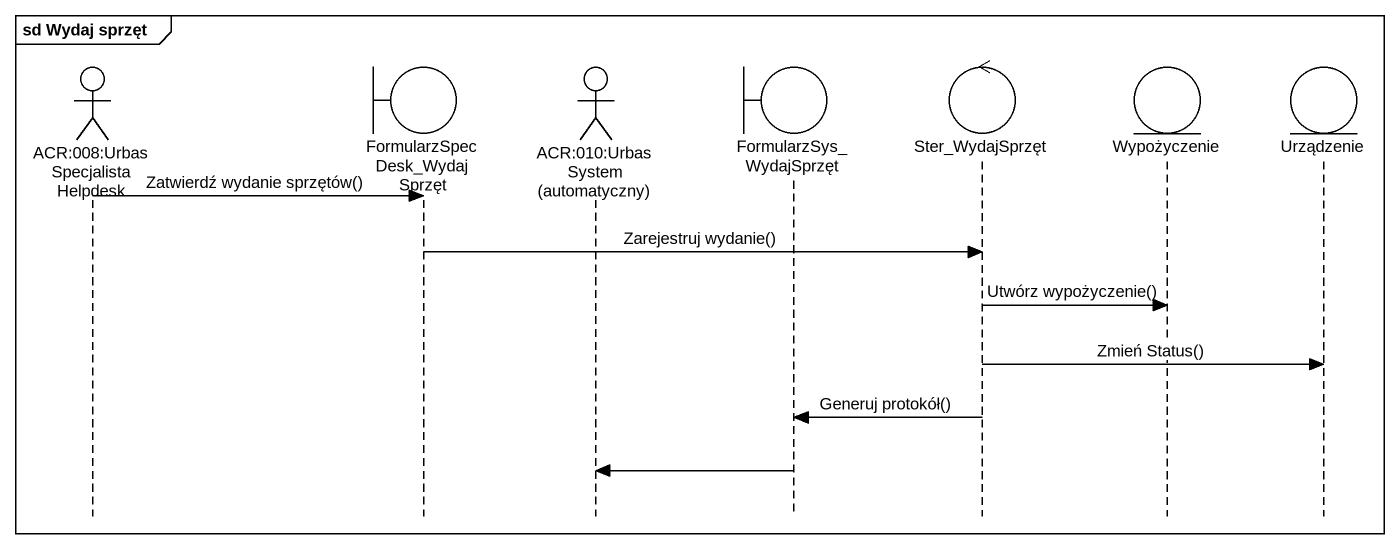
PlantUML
@startuml
mainframe sd Wydaj sprzęt
hide footbox
actor "ACR:008:Urbas Specjalista Helpdesk" as ACR_008_Urbas_Specjalista
boundary "FormularzSpecDesk_WydajSprzęt" as FormularzSpecDesk
actor "ACR:010:Urbas System (automatyczny)" as ACR_010_Urbas_System
boundary FormularzSys_WydajSprzęt
control Ster_WydajSprzęt
entity Wypożyczenie
entity Urządzenie

ACR_008_Urbas_Specjalista -> FormularzSpecDesk : Zatwierdź wydanie sprzętów()
FormularzSpecDesk -> Ster_WydajSprzęt : Zarejestruj wydanie()
Ster_WydajSprzęt -> Wypożyczenie : Utwórz wypożyczenie()
Ster_WydajSprzęt -> Urządzenie : Zmień Status()
Ster_WydajSprzęt -> FormularzSys_WydajSprzęt : Generuj protokół()
FormularzSys_WydajSprzęt -> ACR_010_Urbas_System
@enduml
